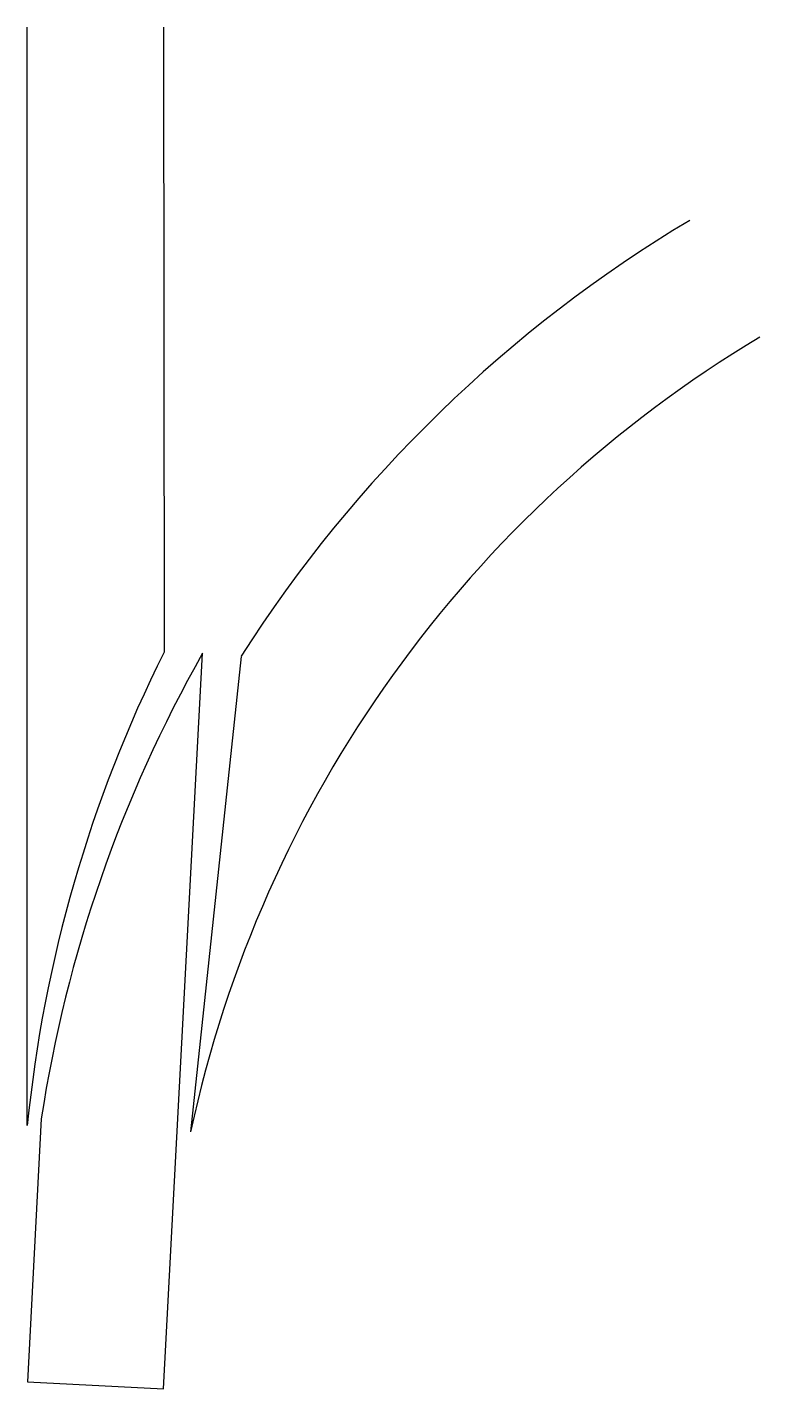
# Model space of a CAD drawing. Header units: millimetres. Extents: x 0 to 54, y 0 to 100.
import ezdxf

# ---------------------------------------------------------------- set-up
doc = ezdxf.new("R2010")
doc.units = ezdxf.units.MM

msp = doc.modelspace()

# ---------------------------------------------------------------- linework, layer by layer
for p, q in [((0, 19.33), (0, 100)), ((10, 100), (10.05, 54.1)), ((10, 0), (12.88, 54.02)), ((15.7, 53.79), (12, 18.87)), ((1.03, 19.82), (0.02, 0.52)), ((0.02, 0.52), (10, 0))]:
    msp.add_line(p, q)
for centre, radius, start, end in [((100, 0), 100, 120.8888, 147.4559), ((100, 0), 90, 120.8888, 167.8985), ((99.51, 9.41), 100, 153.4559, 174.3082), ((99.88, 4.71), 100, 150.4559, 171.3082)]:
    msp.add_arc(centre, radius, start, end)

doc.saveas('drawing.dxf')
